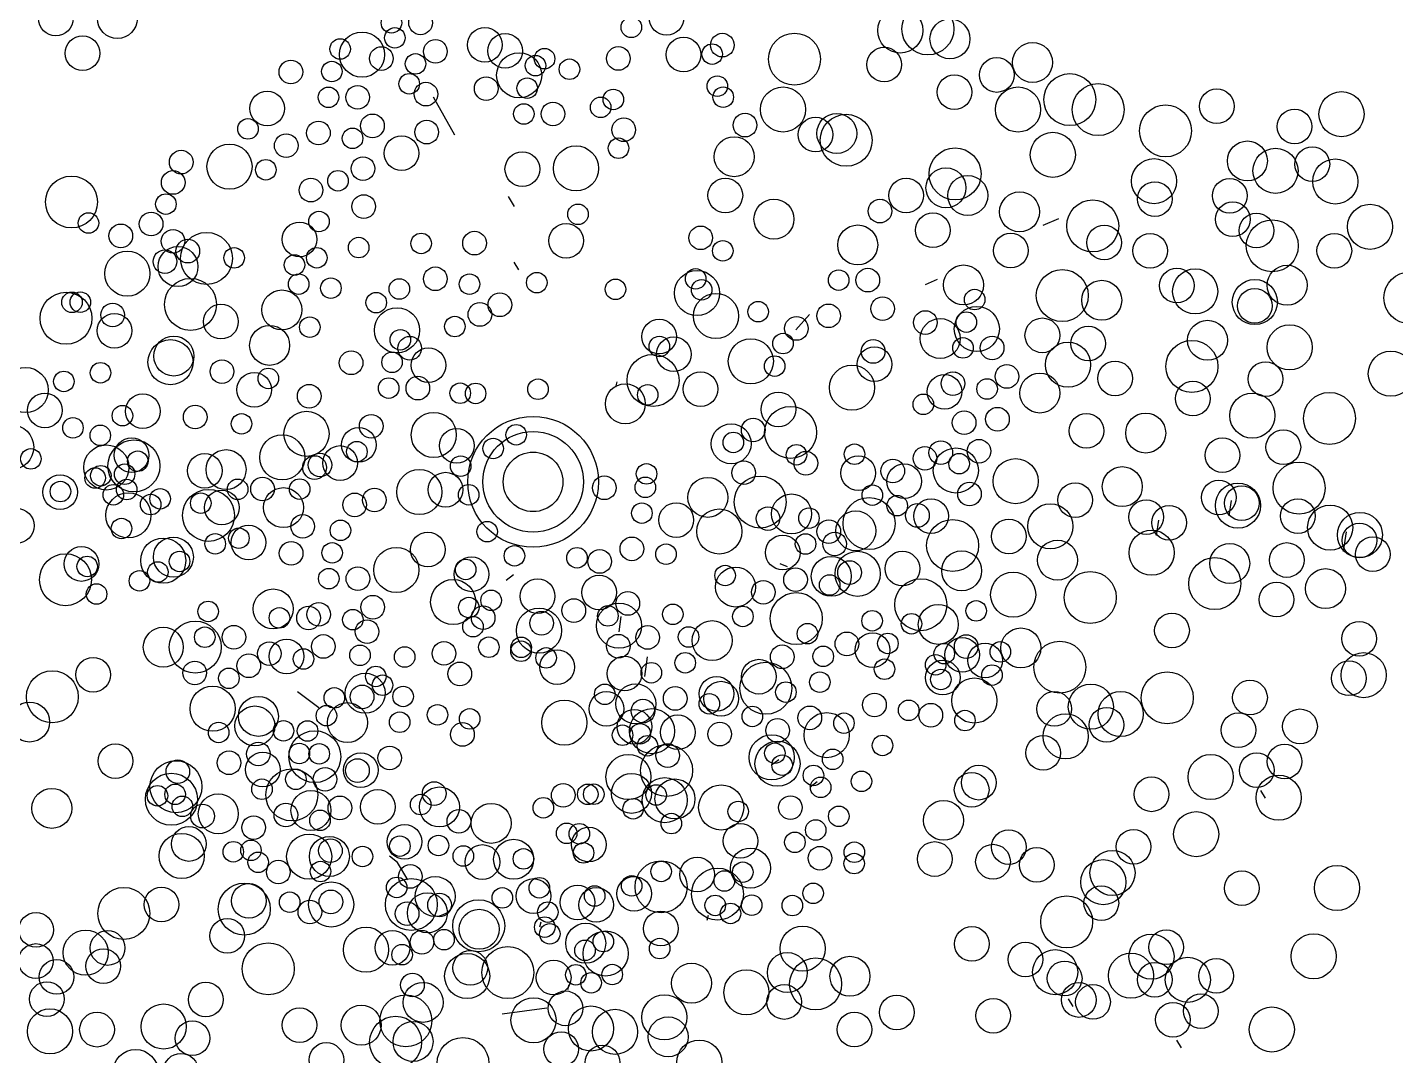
# Model space of a CAD drawing. Header units: millimetres. Extents: x 441156 to 441876, y 4514765 to 4515211.
# Drawn here: x 441562.88 to 441563.815, y 4514835.606 to 4514836.308 of the extents above; entities that cross this region are included whole.
import ezdxf

# ---------------------------------------------------------------- set-up
doc = ezdxf.new("R2010")
doc.units = ezdxf.units.MM
doc.layers.add('01_piscinas', color=254, linetype='Continuous')

msp = doc.modelspace()

# ---------------------------------------------------------------- linework, layer by layer
at = {"layer": '01_piscinas'}
for p, q in [((441563.17223513, 4514836.23475352, 0.00000097), (441563.15759507, 4514836.26066971, 0.00000097)), ((441563.20860866, 4514836.19284481, 0.00000097), (441563.21277521, 4514836.18602533, 0.00000097)), ((441563.46438777, 4514836.19089261, 0.00000097), (441563.46592763, 4514836.19028413, 0.00000097)), ((441563.57444894, 4514836.17313338, 0.00000097), (441563.58512884, 4514836.17776343, 0.00000097)), ((441563.21255646, 4514836.14785059, 0.00000097), (441563.2157615, 4514836.14260483, 0.00000097)), ((441563.49397206, 4514836.13268795, 0.00000097), (441563.50218736, 4514836.13624952, 0.00000097)), ((441563.40526195, 4514836.10163776, 0.00000097), (441563.41473556, 4514836.11209612, 0.00000097)), ((441563.51426727, 4514836.0730342, 0.00000097), (441563.51580713, 4514836.07242572, 0.00000097)), ((441563.28296273, 4514836.06612869, 0.00000097), (441563.28210888, 4514836.06259282, 0.00000097)), ((441563.70283634, 4514835.98502981, 0.00000097), (441563.70132543, 4514835.97457914, 0.00000097)), ((441563.65318838, 4514835.97164325, 0.00000097), (441563.65167747, 4514835.96119257, 0.00000097)), ((441563.78143016, 4514835.96377527, 0.00000097), (441563.77946598, 4514835.95018939, 0.00000097)), ((441563.39436467, 4514835.94203846, 0.00000097), (441563.39929219, 4514835.94009131, 0.00000097)), ((441563.21237225, 4514835.93429475, 0.00000097), (441563.20736744, 4514835.9305543, 0.00000097)), ((441563.28574302, 4514835.90595128, 0.00000097), (441563.28423211, 4514835.89550061, 0.00000097)), ((441563.30375119, 4514835.87837572, 0.00000097), (441563.30178701, 4514835.86478984, 0.00000097)), ((441563.06475995, 4514835.8546347, 0.00000097), (441563.07928567, 4514835.84361227, 0.00000097)), ((441563.39359966, 4514835.8080392, 0.00000097), (441563.38859486, 4514835.80429875, 0.00000097)), ((441563.41997371, 4514835.79286721, 0.00000097), (441563.41496891, 4514835.78912675, 0.00000097)), ((441563.72279277, 4514835.78692557, 0.00000097), (441563.72599781, 4514835.78167981, 0.00000097)), ((441563.34543553, 4514835.70162923, 0.00000097), (441563.34458168, 4514835.69809336, 0.00000097)), ((441563.23101237, 4514835.69705339, 0.00000097), (441563.23015852, 4514835.69351753, 0.00000097)), ((441563.25014242, 4514835.65423173, 0.00000097), (441563.24928857, 4514835.65069587, 0.00000097)), ((441563.59152407, 4514835.64472052, 0.00000097), (441563.59472911, 4514835.63947477, 0.00000097)), ((441563.20453938, 4514835.63435846, 0.00000097), (441563.23506968, 4514835.63854493, 0.00000097)), ((441563.66555701, 4514835.6164088, 0.00000097), (441563.66876205, 4514835.61116305, 0.00000097))]:
    msp.add_line(p, q, dxfattribs=at)
at = {"layer": '01_piscinas', "elevation": 0.00000097}
msp.add_lwpolyline([(441563.14005856, 4514835.72594018), (441563.13308547, 4514835.73790061), (441563.13308547, 4514835.73790061), (441563.12763628, 4514835.74207065)], dxfattribs=at)
at = {"layer": '01_piscinas'}
for centre, radius in [((441562.89948523, 4514836.31449028, 0.00000097), 0.01185795), ((441562.94161176, 4514836.31446678, 0.00000097), 0.01366082), ((441563.31696033, 4514836.31489647, 0.00000097), 0.01185795), ((441563.49556257, 4514836.30729085, 0.00000097), 0.01775907), ((441563.12891606, 4514836.31147563, 0.00000097), 0.00701654), ((441563.14883387, 4514836.3114591, 0.00000097), 0.00808333), ((441563.29284361, 4514836.30841445, 0.00000097), 0.00701654), ((441563.47669482, 4514836.30626701, 0.00000097), 0.01541533), ((441563.13125074, 4514836.3012042, 0.00000097), 0.00701654), ((441563.19278939, 4514836.2963924, 0.00000097), 0.01185795), ((441563.5106398, 4514836.30048929, 0.00000097), 0.01366082), ((441562.91779001, 4514836.29068454, 0.00000097), 0.01185795), ((441563.09385357, 4514836.29359186, 0.00000097), 0.00701654), ((441563.10882871, 4514836.28975409, 0.00000097), 0.01541533), ((441563.1589682, 4514836.29195717, 0.00000097), 0.00808333), ((441563.20661799, 4514836.29228535, 0.00000097), 0.01185795), ((441563.32856922, 4514836.28974186, 0.00000097), 0.01185795), ((441563.34813778, 4514836.29010265, 0.00000097), 0.00701654), ((441563.35506492, 4514836.29622643, 0.00000097), 0.00808333), ((441563.40439266, 4514836.28662998, 0.00000097), 0.01775907), ((441563.56711121, 4514836.28437215, 0.00000097), 0.01366082), ((441563.12205018, 4514836.28708745, 0.00000097), 0.00808333), ((441563.14538597, 4514836.28343136, 0.00000097), 0.00701654), ((441563.21618975, 4514836.2756406, 0.00000097), 0.01541533), ((441563.22736246, 4514836.28222488, 0.00000097), 0.00701654), ((441563.23355929, 4514836.28695142, 0.00000097), 0.00701654), ((441563.28401532, 4514836.28714174, 0.00000097), 0.00808333), ((441563.46571965, 4514836.28293041, 0.00000097), 0.01185795), ((441563.54262105, 4514836.27583835, 0.00000097), 0.01185795), ((441563.06018197, 4514836.2779017, 0.00000097), 0.00808333), ((441563.08818595, 4514836.27820978, 0.00000097), 0.00701654), ((441563.25056987, 4514836.27974859, 0.00000097), 0.00701654), ((441563.10580213, 4514836.26057394, 0.00000097), 0.00808333), ((441563.14105885, 4514836.26983692, 0.00000097), 0.00701654), ((441563.1525, 4514836.26274537, 0.00000097), 0.00808333), ((441563.19369085, 4514836.26653472, 0.00000097), 0.00808333), ((441563.22169484, 4514836.2668428, 0.00000097), 0.00701654), ((441563.35161701, 4514836.26819869, 0.00000097), 0.00701654), ((441563.51368577, 4514836.26411799, 0.00000097), 0.01185795), ((441563.59259119, 4514836.25898276, 0.00000097), 0.01775907), ((441563.61194586, 4514836.25219317, 0.00000097), 0.01775907), ((441563.04400021, 4514836.25298694, 0.00000097), 0.01185795), ((441563.08588432, 4514836.26059046, 0.00000097), 0.00701654), ((441563.27192307, 4514836.2537216, 0.00000097), 0.00701654), ((441563.28056741, 4514836.25911399, 0.00000097), 0.00701654), ((441563.35568457, 4514836.2606943, 0.00000097), 0.00701654), ((441563.39653744, 4514836.25228483, 0.00000097), 0.01541533), ((441563.55718137, 4514836.25222371, 0.00000097), 0.01541533), ((441563.69300356, 4514836.25445312, 0.00000097), 0.01185795), ((441563.7782316, 4514836.24905177, 0.00000097), 0.01541533), ((441563.21939321, 4514836.24922349, 0.00000097), 0.00701654), ((441563.23931102, 4514836.24920696, 0.00000097), 0.00808333), ((441563.37057855, 4514836.24157718, 0.00000097), 0.00808333), ((441563.43329023, 4514836.235886, 0.00000097), 0.01366082), ((441563.65798619, 4514836.23764047, 0.00000097), 0.01775907), ((441563.74619848, 4514836.24062163, 0.00000097), 0.01185795), ((441563.03087181, 4514836.23902373, 0.00000097), 0.00701654), ((441563.07901844, 4514836.23620229, 0.00000097), 0.00808333), ((441563.11593646, 4514836.241072, 0.00000097), 0.00808333), ((441563.15300741, 4514836.236819, 0.00000097), 0.00808333), ((441563.28768145, 4514836.23842801, 0.00000097), 0.00808333), ((441563.41877658, 4514836.23509843, 0.00000097), 0.01185795), ((441563.43972515, 4514836.23120061, 0.00000097), 0.01775907), ((441563.05701344, 4514836.22757559, 0.00000097), 0.00808333), ((441563.10235423, 4514836.23254619, 0.00000097), 0.00701654), ((441563.13580265, 4514836.22239618, 0.00000097), 0.01185795), ((441563.28412116, 4514836.22578103, 0.00000097), 0.00701654), ((441563.36315953, 4514836.21999303, 0.00000097), 0.01366082), ((441563.58097759, 4514836.22127625, 0.00000097), 0.01541533), ((441563.7139429, 4514836.2171042, 0.00000097), 0.01366082), ((441562.98524026, 4514836.21629114, 0.00000097), 0.00808333), ((441563.01824017, 4514836.21321306, 0.00000097), 0.01541533), ((441563.21838807, 4514836.21153966, 0.00000097), 0.01185795), ((441563.25507752, 4514836.21199214, 0.00000097), 0.01541533), ((441563.5141554, 4514836.20824053, 0.00000097), 0.01775907), ((441563.73317717, 4514836.21036621, 0.00000097), 0.01541533), ((441563.75831346, 4514836.21487291, 0.00000097), 0.01185795), ((441563.04306991, 4514836.21108316, 0.00000097), 0.00701654), ((441563.10946826, 4514836.2118602, 0.00000097), 0.00808333), ((441563.50792763, 4514836.19872594, 0.00000097), 0.01366082), ((441563.65013098, 4514836.20329531, 0.00000097), 0.01541533), ((441563.77398451, 4514836.20307453, 0.00000097), 0.01541533), ((441562.9102348, 4514836.18906098, 0.00000097), 0.01775907), ((441562.9797364, 4514836.20239598, 0.00000097), 0.00808333), ((441563.07389792, 4514836.19720408, 0.00000097), 0.00808333), ((441563.09235949, 4514836.20356967, 0.00000097), 0.00701654), ((441563.35711706, 4514836.19357368, 0.00000097), 0.01185795), ((441563.48068931, 4514836.19352666, 0.00000097), 0.01185795), ((441563.52281584, 4514836.19350317, 0.00000097), 0.01366082), ((441563.65072795, 4514836.19108671, 0.00000097), 0.01185795), ((441563.70185155, 4514836.19333729, 0.00000097), 0.01185795), ((441562.97476805, 4514836.18761294, 0.00000097), 0.00701654), ((441563.10997567, 4514836.18593383, 0.00000097), 0.00808333), ((441563.55823148, 4514836.18230878, 0.00000097), 0.01366082), ((441563.25642744, 4514836.18064342, 0.00000097), 0.00701654), ((441563.39033837, 4514836.17735505, 0.00000097), 0.01366082), ((441563.46279898, 4514836.18284567, 0.00000097), 0.00808333), ((441563.60819873, 4514836.17272266, 0.00000097), 0.01775907), ((441563.70392287, 4514836.17725523, 0.00000097), 0.01185795), ((441563.79778073, 4514836.17212707, 0.00000097), 0.01541533), ((441562.92184274, 4514836.17468942, 0.00000097), 0.00701654), ((441562.96465577, 4514836.17404521, 0.00000097), 0.00808333), ((441563.06611916, 4514836.16351847, 0.00000097), 0.01185795), ((441563.07938415, 4514836.17571933, 0.00000097), 0.00701654), ((441563.4989941, 4514836.16972092, 0.00000097), 0.01185795), ((441563.72015634, 4514836.16953155, 0.00000097), 0.01185795), ((441563.73095854, 4514836.15909136, 0.00000097), 0.01775907), ((441562.94394518, 4514836.16592596, 0.00000097), 0.00808333), ((441562.9796417, 4514836.16222597, 0.00000097), 0.00808333), ((441563.00252723, 4514836.15053113, 0.00000097), 0.01775907), ((441563.14921085, 4514836.16076773, 0.00000097), 0.00701654), ((441563.18571296, 4514836.1609428, 0.00000097), 0.00808333), ((441563.24830174, 4514836.1625793, 0.00000097), 0.01185795), ((441563.34029081, 4514836.16457795, 0.00000097), 0.00808333), ((441563.44759241, 4514836.15969345, 0.00000097), 0.01366082), ((441563.55218901, 4514836.15588944, 0.00000097), 0.01185795), ((441563.61607069, 4514836.16132859, 0.00000097), 0.01185795), ((441563.64746096, 4514836.15571961, 0.00000097), 0.01185795), ((441563.77335125, 4514836.15570006, 0.00000097), 0.01185795), ((441562.97413783, 4514836.14833081, 0.00000097), 0.00808333), ((441562.9830381, 4514836.14493995, 0.00000097), 0.01366082), ((441562.98973966, 4514836.15551429, 0.00000097), 0.00808333), ((441563.02142933, 4514836.15086502, 0.00000097), 0.00701654), ((441563.07789476, 4514836.15094916, 0.00000097), 0.00701654), ((441563.10652777, 4514836.15790608, 0.00000097), 0.00701654), ((441563.35535307, 4514836.15569295, 0.00000097), 0.00701654), ((441562.94841992, 4514836.14016313, 0.00000097), 0.01541533), ((441563.06264644, 4514836.14603835, 0.00000097), 0.00701654), ((441563.06553935, 4514836.13294523, 0.00000097), 0.00701654), ((441563.08752874, 4514836.13018403, 0.00000097), 0.00701654), ((441563.15892927, 4514836.13657116, 0.00000097), 0.00808333), ((441563.18226505, 4514836.13291506, 0.00000097), 0.00701654), ((441563.22824797, 4514836.13395453, 0.00000097), 0.00701654), ((441563.33778156, 4514836.12684272, 0.00000097), 0.01541533), ((441563.33684291, 4514836.1365502, 0.00000097), 0.00701654), ((441563.43456657, 4514836.13567527, 0.00000097), 0.00701654), ((441563.45448438, 4514836.13565874, 0.00000097), 0.00808333), ((441563.51993343, 4514836.13237201, 0.00000097), 0.01366082), ((441563.58741535, 4514836.1251359, 0.00000097), 0.01775907), ((441563.66576574, 4514836.13191387, 0.00000097), 0.01185795), ((441563.67821888, 4514836.12798989, 0.00000097), 0.01541533), ((441563.74109567, 4514836.13218263, 0.00000097), 0.01366082), ((441563.82500187, 4514836.12357348, 0.00000097), 0.01775907), ((441562.99160763, 4514836.11907891, 0.00000097), 0.01775907), ((441563.05403228, 4514836.1153016, 0.00000097), 0.01366082), ((441563.13427699, 4514836.12965983, 0.00000097), 0.00701654), ((441563.2820388, 4514836.12943332, 0.00000097), 0.00701654), ((441563.34091047, 4514836.12904581, 0.00000097), 0.00701654), ((441563.52751361, 4514836.12237683, 0.00000097), 0.00701654), ((441563.61436406, 4514836.12188639, 0.00000097), 0.01366082), ((441563.71902622, 4514836.12069821, 0.00000097), 0.01541533), ((441563.71896066, 4514836.11808238, 0.00000097), 0.01185795), ((441562.90648766, 4514836.10959047, 0.00000097), 0.01775907), ((441562.91061229, 4514836.1205397, 0.00000097), 0.00701654), ((441562.91624417, 4514836.12062426, 0.00000097), 0.00701654), ((441562.93834662, 4514836.1118608, 0.00000097), 0.00808333), ((441563.01241127, 4514836.10732622, 0.00000097), 0.01185795), ((441563.1185374, 4514836.12028826, 0.00000097), 0.00701654), ((441563.18937909, 4514836.11222907, 0.00000097), 0.00808333), ((441563.2030165, 4514836.11883751, 0.00000097), 0.00808333), ((441563.35072358, 4514836.11116424, 0.00000097), 0.01541533), ((441563.37955406, 4514836.11410853, 0.00000097), 0.00701654), ((441563.42770069, 4514836.11128709, 0.00000097), 0.00808333), ((441563.46461871, 4514836.11615681, 0.00000097), 0.00808333), ((441562.93962691, 4514836.10111033, 0.00000097), 0.01185795), ((441563.07308614, 4514836.10353688, 0.00000097), 0.00701654), ((441563.13272113, 4514836.10144671, 0.00000097), 0.01541533), ((441563.17227032, 4514836.10393853, 0.00000097), 0.00701654), ((441563.40569569, 4514836.1026604, 0.00000097), 0.00808333), ((441563.493842, 4514836.10668667, 0.00000097), 0.00808333), ((441563.50394621, 4514836.09576681, 0.00000097), 0.01366082), ((441563.52901914, 4514836.10230935, 0.00000097), 0.01541533), ((441563.52184599, 4514836.10699474, 0.00000097), 0.00701654), ((441563.57379508, 4514836.09796219, 0.00000097), 0.01185795), ((441563.04563259, 4514836.09110759, 0.00000097), 0.01366082), ((441563.13500817, 4514836.09490684, 0.00000097), 0.00701654), ((441563.31192022, 4514836.09707975, 0.00000097), 0.01185795), ((441563.60518535, 4514836.0923532, 0.00000097), 0.01185795), ((441563.68670508, 4514836.09456495, 0.00000097), 0.01366082), ((441563.74282244, 4514836.08975075, 0.00000097), 0.01541533), ((441562.97790838, 4514836.07962075, 0.00000097), 0.01541533), ((441562.98015569, 4514836.08380879, 0.00000097), 0.01366082), ((441563.1414103, 4514836.08916376, 0.00000097), 0.00808333), ((441563.31205063, 4514836.09033662, 0.00000097), 0.00701654), ((441563.32187563, 4514836.08501938, 0.00000097), 0.01185795), ((441563.3745198, 4514836.08021678, 0.00000097), 0.01541533), ((441563.39653904, 4514836.09233851, 0.00000097), 0.00701654), ((441563.45815051, 4514836.08694501, 0.00000097), 0.00808333), ((441563.51954436, 4514836.08937543, 0.00000097), 0.00701654), ((441563.53946217, 4514836.08935891, 0.00000097), 0.00808333), ((441563.59137509, 4514836.07785321, 0.00000097), 0.01541533), ((441563.67600025, 4514836.07671503, 0.00000097), 0.01775907), ((441563.01308479, 4514836.07318589, 0.00000097), 0.00808333), ((441563.10133657, 4514836.07921668, 0.00000097), 0.00808333), ((441563.12934055, 4514836.07952475, 0.00000097), 0.00701654), ((441563.15418143, 4514836.07754436, 0.00000097), 0.01185795), ((441563.30769761, 4514836.06718106, 0.00000097), 0.01775907), ((441563.39087142, 4514836.07695642, 0.00000097), 0.00701654), ((441563.45902606, 4514836.07820793, 0.00000097), 0.01185795), ((441563.81197583, 4514836.07176982, 0.00000097), 0.01541533), ((441562.87892685, 4514836.06055597, 0.00000097), 0.01541533), ((441562.90501373, 4514836.06647453, 0.00000097), 0.00701654), ((441562.93007411, 4514836.07238655, 0.00000097), 0.00701654), ((441563.0350947, 4514836.06075516, 0.00000097), 0.01185795), ((441563.04477446, 4514836.06853662, 0.00000097), 0.00701654), ((441563.34018041, 4514836.06121364, 0.00000097), 0.01185795), ((441563.44367319, 4514836.06223584, 0.00000097), 0.01541533), ((441563.51267848, 4514836.06498726, 0.00000097), 0.00808333), ((441563.5495965, 4514836.06985697, 0.00000097), 0.00808333), ((441563.57208845, 4514836.05851999, 0.00000097), 0.01366082), ((441563.62349013, 4514836.06854746, 0.00000097), 0.01185795), ((441563.726333, 4514836.06810254, 0.00000097), 0.01185795), ((441563.07270009, 4514836.05635074, 0.00000097), 0.00808333), ((441563.12703892, 4514836.06190544, 0.00000097), 0.00701654), ((441563.14695673, 4514836.06188891, 0.00000097), 0.00808333), ((441563.17592735, 4514836.05842236, 0.00000097), 0.00701654), ((441563.1864386, 4514836.05827495, 0.00000097), 0.00701654), ((441563.22912168, 4514836.06113659, 0.00000097), 0.00701654), ((441563.28877872, 4514836.05118617, 0.00000097), 0.01366082), ((441563.30408137, 4514836.05733523, 0.00000097), 0.00701654), ((441563.50699218, 4514836.05939551, 0.00000097), 0.01185795), ((441563.53601427, 4514836.06133116, 0.00000097), 0.00701654), ((441563.67668505, 4514836.05471598, 0.00000097), 0.01185795), ((441562.89203988, 4514836.04668391, 0.00000097), 0.01185795), ((441562.95895507, 4514836.04608994, 0.00000097), 0.01185795), ((441563.39337533, 4514836.04738215, 0.00000097), 0.01185795), ((441563.49241532, 4514836.05081825, 0.00000097), 0.00701654), ((441563.71736432, 4514836.04311884, 0.00000097), 0.01541533), ((441563.77004357, 4514836.04119716, 0.00000097), 0.01775907), ((441562.94505986, 4514836.04304908, 0.00000097), 0.00701654), ((441562.99477229, 4514836.0421329, 0.00000097), 0.00808333), ((441563.02646196, 4514836.03748363, 0.00000097), 0.00701654), ((441563.07085799, 4514836.03069236, 0.00000097), 0.01541533), ((441563.11507598, 4514836.03584283, 0.00000097), 0.00808333), ((441563.15784773, 4514836.02992021, 0.00000097), 0.01541533), ((441563.40174093, 4514836.03166319, 0.00000097), 0.01775907), ((441563.5203364, 4514836.03827207, 0.00000097), 0.00808333), ((441563.5431283, 4514836.04064517, 0.00000097), 0.00808333), ((441563.60390696, 4514836.03267676, 0.00000097), 0.01185795), ((441563.64442947, 4514836.03119855, 0.00000097), 0.01366082), ((441562.86903405, 4514836.02154545, 0.00000097), 0.01541533), ((441562.91122322, 4514836.03476351, 0.00000097), 0.00701654), ((441562.92990769, 4514836.02963962, 0.00000097), 0.00701654), ((441563.1065944, 4514836.02311793, 0.00000097), 0.01185795), ((441563.17350959, 4514836.02252397, 0.00000097), 0.01185795), ((441563.22571578, 4514835.99786985, 0.00000097), 0.0446896), ((441563.21418782, 4514836.03002869, 0.00000097), 0.00701654), ((441563.36111974, 4514836.02386472, 0.00000097), 0.01366082), ((441563.37616088, 4514836.03330026, 0.00000097), 0.00808333), ((441562.95291974, 4514836.00872647, 0.00000097), 0.01775907), ((441562.95134522, 4514836.01608185, 0.00000097), 0.01185795), ((441563.05429963, 4514836.01459201, 0.00000097), 0.01541533), ((441563.10531887, 4514836.01846932, 0.00000097), 0.00701654), ((441563.22571578, 4514835.99786985, 0.00000097), 0.03437661), ((441563.19844823, 4514836.02065712, 0.00000097), 0.00701654), ((441563.36257864, 4514836.02477444, 0.00000097), 0.00701654), ((441563.50436388, 4514836.01780033, 0.00000097), 0.00808333), ((441563.53047073, 4514836.01877013, 0.00000097), 0.00808333), ((441563.69691305, 4514836.01602267, 0.00000097), 0.01185795), ((441563.73849947, 4514836.02155901, 0.00000097), 0.01185795), ((441562.88246282, 4514836.01352942, 0.00000097), 0.00701654), ((441562.934052, 4514836.00770263, 0.00000097), 0.01541533), ((441562.95551517, 4514836.01193552, 0.00000097), 0.00701654), ((441563.00135902, 4514836.00543353, 0.00000097), 0.01185795), ((441563.01587267, 4514836.0062211, 0.00000097), 0.01366082), ((441563.07636622, 4514836.007637, 0.00000097), 0.00808333), ((441563.08011923, 4514836.0093902, 0.00000097), 0.00808333), ((441563.0938572, 4514836.01073305, 0.00000097), 0.01185795), ((441563.22571578, 4514835.99786985, 0.00000097), 0.02034119), ((441563.4057516, 4514836.01634993, 0.00000097), 0.00701654), ((441563.41215373, 4514836.01060685, 0.00000097), 0.00808333), ((441563.44800965, 4514836.00385069, 0.00000097), 0.01185795), ((441563.44540609, 4514836.01672185, 0.00000097), 0.00701654), ((441563.49355272, 4514836.01390042, 0.00000097), 0.00808333), ((441563.51469782, 4514836.00564495, 0.00000097), 0.01541533), ((441563.5168885, 4514836.01024432, 0.00000097), 0.00701654), ((441562.92639091, 4514836.00051783, 0.00000097), 0.00701654), ((441562.93027414, 4514836.00204019, 0.00000097), 0.00701654), ((441562.94654136, 4514836.00308227, 0.00000097), 0.00701654), ((441563.14795493, 4514835.99090969, 0.00000097), 0.01541533), ((441563.17626396, 4514836.00858617, 0.00000097), 0.00701654), ((441563.30329432, 4514836.00331141, 0.00000097), 0.00701654), ((441563.36969268, 4514836.00408845, 0.00000097), 0.00808333), ((441563.47154771, 4514836.00527372, 0.00000097), 0.00808333), ((441563.47939992, 4514835.99824171, 0.00000097), 0.01185795), ((441563.55550516, 4514835.99835327, 0.00000097), 0.01541533), ((441563.62844225, 4514835.99459335, 0.00000097), 0.01366082), ((441563.74926019, 4514835.9936104, 0.00000097), 0.01775907), ((441562.90246399, 4514835.99085172, 0.00000097), 0.01185795), ((441562.90266002, 4514835.99121453, 0.00000097), 0.00701654), ((441562.94791503, 4514835.99259469, 0.00000097), 0.00701654), ((441563.0237759, 4514835.99275974, 0.00000097), 0.00701654), ((441563.04079588, 4514835.99298088, 0.00000097), 0.00808333), ((441563.0661757, 4514835.99289776, 0.00000097), 0.00701654), ((441563.16589974, 4514835.99251588, 0.00000097), 0.01185795), ((441563.2744096, 4514835.9937918, 0.00000097), 0.00808333), ((441563.30241359, 4514835.99409987, 0.00000097), 0.00701654), ((441563.34513253, 4514835.98725953, 0.00000097), 0.01366082), ((441563.38095755, 4514835.98407643, 0.00000097), 0.01775907), ((441563.52400253, 4514835.98955833, 0.00000097), 0.00808333), ((441563.5962894, 4514835.98538315, 0.00000097), 0.01185795), ((441563.69440905, 4514835.98719681, 0.00000097), 0.01185795), ((441563.70746149, 4514835.98163715, 0.00000097), 0.01541533), ((441562.93885415, 4514835.98904252, 0.00000097), 0.00701654), ((441562.94914355, 4514835.97500163, 0.00000097), 0.01541533), ((441562.96438236, 4514835.98233345, 0.00000097), 0.00701654), ((441562.97080244, 4514835.98627305, 0.00000097), 0.00701654), ((441563.00390804, 4514835.97497109, 0.00000097), 0.01775907), ((441562.99859978, 4514835.98329899, 0.00000097), 0.00701654), ((441563.01296791, 4514835.98027891, 0.00000097), 0.01185795), ((441563.05509444, 4514835.98025542, 0.00000097), 0.01366082), ((441563.10380313, 4514835.98210131, 0.00000097), 0.00808333), ((441563.11726743, 4514835.9854514, 0.00000097), 0.00808333), ((441563.181695, 4514835.98901879, 0.00000097), 0.00701654), ((441563.40238009, 4514835.97594935, 0.00000097), 0.01366082), ((441563.45760418, 4514835.98878129, 0.00000097), 0.00701654), ((441563.47461476, 4514835.98157846, 0.00000097), 0.00701654), ((441563.71007145, 4514835.98332897, 0.00000097), 0.01185795), ((441562.87288677, 4514835.96787384, 0.00000097), 0.01185795), ((441563.30011196, 4514835.97648056, 0.00000097), 0.00701654), ((441563.32360829, 4514835.97177347, 0.00000097), 0.01185795), ((441563.35297605, 4514835.96394456, 0.00000097), 0.01541533), ((441563.3862584, 4514835.97274328, 0.00000097), 0.00808333), ((441563.41426239, 4514835.97305135, 0.00000097), 0.00701654), ((441563.45537939, 4514835.96937321, 0.00000097), 0.01775907), ((441563.4884322, 4514835.97490221, 0.00000097), 0.00808333), ((441563.4977047, 4514835.97443597, 0.00000097), 0.01185795), ((441563.57930138, 4514835.96740581, 0.00000097), 0.01541533), ((441563.64476109, 4514835.97381024, 0.00000097), 0.01185795), ((441563.66042349, 4514835.96994241, 0.00000097), 0.01185795), ((441563.74846836, 4514835.97447222, 0.00000097), 0.01185795), ((441563.77047469, 4514835.96659236, 0.00000097), 0.01541533), ((441562.94441514, 4514835.96596929, 0.00000097), 0.00701654), ((441563.0682328, 4514835.96744519, 0.00000097), 0.00808333), ((441563.09404602, 4514835.96472779, 0.00000097), 0.00701654), ((441563.19431421, 4514835.96385052, 0.00000097), 0.00701654), ((441563.42783449, 4514835.96383008, 0.00000097), 0.00808333), ((441563.44630302, 4514835.9644085, 0.00000097), 0.01366082), ((441563.51247919, 4514835.95437009, 0.00000097), 0.01775907), ((441563.55089962, 4514835.96060448, 0.00000097), 0.01185795), ((441563.79083581, 4514835.96156418, 0.00000097), 0.01541533), ((441563.79050647, 4514835.95785069, 0.00000097), 0.01185795), ((441562.97987101, 4514835.9464457, 0.00000097), 0.01366082), ((441563.00849367, 4514835.95552214, 0.00000097), 0.00701654), ((441563.02465692, 4514835.95936891, 0.00000097), 0.00701654), ((441563.03127269, 4514835.95647317, 0.00000097), 0.01185795), ((441563.15381422, 4514835.95158052, 0.00000097), 0.01185795), ((441563.29324608, 4514835.95209238, 0.00000097), 0.00808333), ((441563.39633762, 4514835.94953001, 0.00000097), 0.01185795), ((441563.41196076, 4514835.95543204, 0.00000097), 0.00701654), ((441563.43187857, 4514835.95541552, 0.00000097), 0.00808333), ((441563.64845477, 4514835.94942487, 0.00000097), 0.01541533), ((441563.79962469, 4514835.94841731, 0.00000097), 0.01185795), ((441562.91704855, 4514835.94174904, 0.00000097), 0.01185795), ((441562.97293977, 4514835.94405417, 0.00000097), 0.01541533), ((441562.98409868, 4514835.94346873, 0.00000097), 0.00701654), ((441563.06037442, 4514835.94903764, 0.00000097), 0.00808333), ((441563.0883784, 4514835.94934571, 0.00000097), 0.00701654), ((441563.13224375, 4514835.93769372, 0.00000097), 0.01541533), ((441563.21298308, 4514835.94733873, 0.00000097), 0.00701654), ((441563.25575574, 4514835.9459921, 0.00000097), 0.00701654), ((441563.27124108, 4514835.94346569, 0.00000097), 0.00808333), ((441563.31658187, 4514835.94843629, 0.00000097), 0.00701654), ((441563.44752418, 4514835.93502805, 0.00000097), 0.01541533), ((441563.47812153, 4514835.93856527, 0.00000097), 0.01185795), ((441563.51864404, 4514835.93708706, 0.00000097), 0.01366082), ((441563.58412093, 4514835.94438585, 0.00000097), 0.01366082), ((441563.70186517, 4514835.94206856, 0.00000097), 0.01366082), ((441563.74085851, 4514835.94446412, 0.00000097), 0.01185795), ((441562.90611758, 4514835.93101846, 0.00000097), 0.01775907), ((441562.92097145, 4514835.94006159, 0.00000097), 0.00701654), ((441562.96926493, 4514835.93623068, 0.00000097), 0.00701654), ((441563.18368759, 4514835.93468745, 0.00000097), 0.01185795), ((441563.17966259, 4514835.93803978, 0.00000097), 0.00701654), ((441563.35694825, 4514835.9338653, 0.00000097), 0.00701654), ((441563.42955894, 4514835.93331138, 0.00000097), 0.01366082), ((441563.4420129, 4514835.93591358, 0.00000097), 0.00808333), ((441563.69164248, 4514835.92834065, 0.00000097), 0.01775907), ((441562.9566834, 4514835.93023126, 0.00000097), 0.00701654), ((441563.08607677, 4514835.9317264, 0.00000097), 0.00701654), ((441563.10599458, 4514835.93170987, 0.00000097), 0.00808333), ((441563.22884404, 4514835.91969119, 0.00000097), 0.01185795), ((441563.27088529, 4514835.92226893, 0.00000097), 0.01185795), ((441563.36408204, 4514835.92601258, 0.00000097), 0.01366082), ((441563.40509488, 4514835.93104387, 0.00000097), 0.00808333), ((441563.42843067, 4514835.92738777, 0.00000097), 0.00701654), ((441563.49071189, 4514835.91394383, 0.00000097), 0.01775907), ((441563.55384326, 4514835.9207739, 0.00000097), 0.01541533), ((441563.60652251, 4514835.91885222, 0.00000097), 0.01775907), ((441563.76736911, 4514835.92489988, 0.00000097), 0.01366082), ((441562.9273603, 4514835.92122539, 0.00000097), 0.00701654), ((441563.04812194, 4514835.91103224, 0.00000097), 0.01366082), ((441563.17107913, 4514835.91573273, 0.00000097), 0.01541533), ((441563.19703943, 4514835.91690199, 0.00000097), 0.00701654), ((441563.29046158, 4514835.91478069, 0.00000097), 0.00808333), ((441563.38308988, 4514835.92241717, 0.00000097), 0.00808333), ((441563.40559192, 4514835.9044554, 0.00000097), 0.01775907), ((441563.73384641, 4514835.91741762, 0.00000097), 0.01185795), ((441563.00364056, 4514835.90932261, 0.00000097), 0.00701654), ((441563.07225721, 4514835.90487761, 0.00000097), 0.00808333), ((441563.07921089, 4514835.90733823, 0.00000097), 0.00808333), ((441563.11612891, 4514835.91220794, 0.00000097), 0.00808333), ((441563.1817911, 4514835.91199118, 0.00000097), 0.00701654), ((441563.19161115, 4514835.90502186, 0.00000097), 0.00808333), ((441563.25354357, 4514835.90991098, 0.00000097), 0.00808333), ((441563.28443614, 4514835.89958865, 0.00000097), 0.01541533), ((441563.27687935, 4514835.90625488, 0.00000097), 0.00701654), ((441563.32122738, 4514835.9073631, 0.00000097), 0.00701654), ((441563.36914635, 4514835.90592474, 0.00000097), 0.00701654), ((441563.50265682, 4514835.90048186, 0.00000097), 0.01366082), ((441563.52858805, 4514835.90970973, 0.00000097), 0.00701654), ((441563.05233939, 4514835.90489414, 0.00000097), 0.00701654), ((441563.10254668, 4514835.90368213, 0.00000097), 0.00701654), ((441563.11225361, 4514835.89551736, 0.00000097), 0.00808333), ((441563.18468401, 4514835.89889807, 0.00000097), 0.00701654), ((441563.22978252, 4514835.8962376, 0.00000097), 0.01541533), ((441563.23153856, 4514835.90128428, 0.00000097), 0.00808333), ((441563.45743495, 4514835.90293504, 0.00000097), 0.00701654), ((441563.48438675, 4514835.90088521, 0.00000097), 0.00701654), ((441563.66240006, 4514835.89625611, 0.00000097), 0.01185795), ((441562.97297515, 4514835.88489978, 0.00000097), 0.01366082), ((441562.99484379, 4514835.88498096, 0.00000097), 0.01775907), ((441563.00133893, 4514835.8917033, 0.00000097), 0.00701654), ((441563.02125674, 4514835.89168677, 0.00000097), 0.00808333), ((441563.30401044, 4514835.8915743, 0.00000097), 0.00808333), ((441563.33201443, 4514835.89188237, 0.00000097), 0.00701654), ((441563.34809483, 4514835.88940738, 0.00000097), 0.01366082), ((441563.41323365, 4514835.89411052, 0.00000097), 0.00701654), ((441563.44021801, 4514835.88714624, 0.00000097), 0.00808333), ((441563.45773666, 4514835.88292298, 0.00000097), 0.01185795), ((441563.468222, 4514835.88745432, 0.00000097), 0.00701654), ((441563.55912823, 4514835.88436471, 0.00000097), 0.01366082), ((441563.79037523, 4514835.89069024, 0.00000097), 0.01185795), ((441563.04547352, 4514835.88050597, 0.00000097), 0.00808333), ((441563.05722363, 4514835.87861086, 0.00000097), 0.01185795), ((441563.08239153, 4514835.88537568, 0.00000097), 0.00808333), ((441563.10742379, 4514835.87936829, 0.00000097), 0.00701654), ((441563.13795596, 4514835.87820613, 0.00000097), 0.00701654), ((441563.16482746, 4514835.88065021, 0.00000097), 0.00808333), ((441563.19549911, 4514835.88488567, 0.00000097), 0.00701654), ((441563.2174885, 4514835.88212447, 0.00000097), 0.00701654), ((441563.21759503, 4514835.88479185, 0.00000097), 0.00701654), ((441563.28399338, 4514835.88556889, 0.00000097), 0.00808333), ((441563.39601672, 4514835.87832172, 0.00000097), 0.00808333), ((441563.42402071, 4514835.8786298, 0.00000097), 0.00701654), ((441563.50671885, 4514835.88043642, 0.00000097), 0.00701654), ((441563.51897566, 4514835.87969875, 0.00000097), 0.01185795), ((441563.52172217, 4514835.88532156, 0.00000097), 0.00808333), ((441563.53463806, 4514835.87583091, 0.00000097), 0.01185795), ((441563.54505795, 4514835.88166546, 0.00000097), 0.00701654), ((441563.58573913, 4514835.87126546, 0.00000097), 0.01775907), ((441562.92504147, 4514835.86609061, 0.00000097), 0.01185795), ((441562.99447305, 4514835.86731512, 0.00000097), 0.00808333), ((441563.03139107, 4514835.87218484, 0.00000097), 0.00808333), ((441563.0688093, 4514835.87684987, 0.00000097), 0.00701654), ((441563.23460561, 4514835.87758902, 0.00000097), 0.00701654), ((441563.24217929, 4514835.87133825, 0.00000097), 0.01185795), ((441563.28820467, 4514835.86684388, 0.00000097), 0.01185795), ((441563.32971279, 4514835.87426306, 0.00000097), 0.00701654), ((441563.38007607, 4514835.86475644, 0.00000097), 0.01185795), ((441563.46592036, 4514835.86983501, 0.00000097), 0.00701654), ((441563.50085666, 4514835.87284094, 0.00000097), 0.00701654), ((441563.50570278, 4514835.86411056, 0.00000097), 0.01185795), ((441563.78336313, 4514835.86364374, 0.00000097), 0.01185795), ((441563.79340534, 4514835.86577199, 0.00000097), 0.01541533), ((441562.89715297, 4514835.85100876, 0.00000097), 0.01775907), ((441563.01780884, 4514835.86365902, 0.00000097), 0.00701654), ((441563.11095904, 4514835.85343276, 0.00000097), 0.01366082), ((441563.11822071, 4514835.86492268, 0.00000097), 0.00701654), ((441563.17564256, 4514835.86663781, 0.00000097), 0.00808333), ((441563.30651054, 4514835.86744826, 0.00000097), 0.00701654), ((441563.38480854, 4514835.85686864, 0.00000097), 0.01775907), ((441563.42171907, 4514835.86101048, 0.00000097), 0.00701654), ((441563.50441721, 4514835.86281711, 0.00000097), 0.00701654), ((441563.53935351, 4514835.86582304, 0.00000097), 0.00701654), ((441563.65915196, 4514835.85031317, 0.00000097), 0.01775907), ((441563.00667598, 4514835.84283317, 0.00000097), 0.01541533), ((441563.0898736, 4514835.85025286, 0.00000097), 0.00701654), ((441563.10886201, 4514835.85091992, 0.00000097), 0.00808333), ((441563.12282131, 4514835.8589013, 0.00000097), 0.00701654), ((441563.136866, 4514835.85122799, 0.00000097), 0.00701654), ((441563.27470029, 4514835.85269632, 0.00000097), 0.00701654), ((441563.29591471, 4514835.84616014, 0.00000097), 0.01366082), ((441563.32284692, 4514835.84987489, 0.00000097), 0.00808333), ((441563.35114079, 4514835.85303608, 0.00000097), 0.01185795), ((441563.35420103, 4514835.84972122, 0.00000097), 0.01185795), ((441563.39851682, 4514835.85419568, 0.00000097), 0.00701654), ((441563.52734293, 4514835.84843891, 0.00000097), 0.01541533), ((441563.60695363, 4514835.84424742, 0.00000097), 0.01541533), ((441563.71571311, 4514835.85043813, 0.00000097), 0.01185795), ((441562.88161607, 4514835.83377704, 0.00000097), 0.01366082), ((441563.03795945, 4514835.83764739, 0.00000097), 0.01366082), ((441563.24711835, 4514835.83337877, 0.00000097), 0.01541533), ((441563.27585123, 4514835.8427535, 0.00000097), 0.01185795), ((441563.30084192, 4514835.84124819, 0.00000097), 0.00808333), ((441563.3461827, 4514835.84621879, 0.00000097), 0.00701654), ((441563.45905449, 4514835.84544683, 0.00000097), 0.00808333), ((441563.48239027, 4514835.84179073, 0.00000097), 0.00701654), ((441563.58197491, 4514835.84269609, 0.00000097), 0.01185795), ((441563.62731475, 4514835.83921923, 0.00000097), 0.01541533), ((441563.03556964, 4514835.83106741, 0.00000097), 0.01366082), ((441563.08448333, 4514835.83809042, 0.00000097), 0.00701654), ((441563.09887246, 4514835.83333939, 0.00000097), 0.01366082), ((441563.13456436, 4514835.83360868, 0.00000097), 0.00701654), ((441563.16039715, 4514835.83867604, 0.00000097), 0.00701654), ((441563.18238654, 4514835.83591483, 0.00000097), 0.00701654), ((441563.2949547, 4514835.83056415, 0.00000097), 0.01185795), ((441563.30695134, 4514835.82753609, 0.00000097), 0.01541533), ((441563.32462381, 4514835.82674334, 0.00000097), 0.01185795), ((441563.37554163, 4514835.83759497, 0.00000097), 0.00701654), ((441563.4148532, 4514835.83662231, 0.00000097), 0.00808333), ((441563.42638415, 4514835.82482242, 0.00000097), 0.01541533), ((441563.43818898, 4514835.83296621, 0.00000097), 0.00701654), ((441563.49755134, 4514835.83842894, 0.00000097), 0.00808333), ((441563.52088712, 4514835.83477284, 0.00000097), 0.00701654), ((441563.58969888, 4514835.82398277, 0.00000097), 0.01541533), ((441563.61767921, 4514835.8318339, 0.00000097), 0.01185795), ((441563.70784742, 4514835.8282337, 0.00000097), 0.01185795), ((441563.74988867, 4514835.83081143, 0.00000097), 0.01185795), ((441563.01079348, 4514835.82663648, 0.00000097), 0.00701654), ((441563.0551415, 4514835.8277447, 0.00000097), 0.00701654), ((441563.07159618, 4514835.82764606, 0.00000097), 0.00701654), ((441563.17745861, 4514835.8252979, 0.00000097), 0.00808333), ((441563.28689839, 4514835.82475576, 0.00000097), 0.00701654), ((441563.29897404, 4514835.8257245, 0.00000097), 0.00701654), ((441563.35329674, 4514835.8255328, 0.00000097), 0.00808333), ((441563.3928482, 4514835.82799561, 0.00000097), 0.00808333), ((441563.03792457, 4514835.8119559, 0.00000097), 0.00808333), ((441563.07653202, 4514835.81010163, 0.00000097), 0.01775907), ((441563.06592856, 4514835.81226398, 0.00000097), 0.00701654), ((441563.30390896, 4514835.81755293, 0.00000097), 0.00701654), ((441563.38876829, 4514835.80958595, 0.00000097), 0.01541533), ((441563.39274661, 4514835.80527663, 0.00000097), 0.01541533), ((441563.39098032, 4514835.81247192, 0.00000097), 0.00701654), ((441563.46456303, 4514835.81779421, 0.00000097), 0.00701654), ((441563.57436507, 4514835.812688, 0.00000097), 0.01185795), ((441562.94026649, 4514835.80709834, 0.00000097), 0.01185795), ((441563.01790751, 4514835.8059505, 0.00000097), 0.00808333), ((441563.04100541, 4514835.80127609, 0.00000097), 0.01185795), ((441563.07955186, 4514835.81204194, 0.00000097), 0.00701654), ((441563.10797414, 4514835.80091801, 0.00000097), 0.01185795), ((441563.12769849, 4514835.80922051, 0.00000097), 0.00808333), ((441563.29089187, 4514835.79621859, 0.00000097), 0.01541533), ((441563.31697439, 4514835.80064723, 0.00000097), 0.01775907), ((441563.3177264, 4514835.81087668, 0.00000097), 0.00808333), ((441563.39591524, 4514835.80430035, 0.00000097), 0.00701654), ((441563.43046298, 4514835.80831316, 0.00000097), 0.00701654), ((441563.68885265, 4514835.79614396, 0.00000097), 0.01541533), ((441563.72031496, 4514835.80082762, 0.00000097), 0.01185795), ((441563.73938727, 4514835.80676684, 0.00000097), 0.01185795), ((441562.98163255, 4514835.78958066, 0.00000097), 0.01775907), ((441562.98292196, 4514835.79987239, 0.00000097), 0.00808333), ((441563.06081946, 4514835.78398026, 0.00000097), 0.01775907), ((441563.06362692, 4514835.79464467, 0.00000097), 0.00701654), ((441563.08354474, 4514835.79462814, 0.00000097), 0.00808333), ((441563.10569349, 4514835.80059381, 0.00000097), 0.00808333), ((441563.41735437, 4514835.79729992, 0.00000097), 0.00701654), ((441563.53035314, 4514835.79234447, 0.00000097), 0.01185795), ((441562.9785258, 4514835.78102668, 0.00000097), 0.01775907), ((441562.98105408, 4514835.78434869, 0.00000097), 0.00701654), ((441563.04042467, 4514835.78782986, 0.00000097), 0.00701654), ((441563.1581483, 4514835.78487842, 0.00000097), 0.00808333), ((441563.2463344, 4514835.78372412, 0.00000097), 0.00808333), ((441563.26310293, 4514835.78440726, 0.00000097), 0.00701654), ((441563.26718487, 4514835.7844145, 0.00000097), 0.00701654), ((441563.29303229, 4514835.78502898, 0.00000097), 0.01366082), ((441563.31572637, 4514835.78037244, 0.00000097), 0.01541533), ((441563.32270141, 4514835.78120817, 0.00000097), 0.01366082), ((441563.42228929, 4514835.78912835, 0.00000097), 0.00701654), ((441563.45017944, 4514835.79322957, 0.00000097), 0.00701654), ((441563.52548383, 4514835.78745787, 0.00000097), 0.01185795), ((441563.64839801, 4514835.78437628, 0.00000097), 0.01185795), ((441563.73526823, 4514835.78202312, 0.00000097), 0.01541533), ((441562.89684109, 4514835.77478477, 0.00000097), 0.01366082), ((441562.96897842, 4514835.78337995, 0.00000097), 0.00701654), ((441562.985989, 4514835.77617712, 0.00000097), 0.00701654), ((441563.01057693, 4514835.77104627, 0.00000097), 0.01366082), ((441563.07387975, 4514835.77331825, 0.00000097), 0.01366082), ((441563.09367906, 4514835.77512621, 0.00000097), 0.00808333), ((441563.11958303, 4514835.7757634, 0.00000097), 0.01185795), ((441563.14885155, 4514835.7773548, 0.00000097), 0.00701654), ((441563.16170956, 4514835.77573991, 0.00000097), 0.01366082), ((441563.23275217, 4514835.77519831, 0.00000097), 0.00701654), ((441563.30985118, 4514835.78388306, 0.00000097), 0.00701654), ((441563.35429622, 4514835.77540539, 0.00000097), 0.01541533), ((441563.40159211, 4514835.77529829, 0.00000097), 0.00808333), ((441562.99980644, 4514835.76950087, 0.00000097), 0.00808333), ((441563.05676105, 4514835.77025649, 0.00000097), 0.00808333), ((441563.08009683, 4514835.76660039, 0.00000097), 0.00701654), ((441563.17499318, 4514835.76590667, 0.00000097), 0.00808333), ((441563.1971252, 4514835.76454552, 0.00000097), 0.01366082), ((441563.2941116, 4514835.77451149, 0.00000097), 0.00701654), ((441563.36591143, 4514835.77264252, 0.00000097), 0.00701654), ((441563.43464907, 4514835.76935711, 0.00000097), 0.00701654), ((441563.50626163, 4514835.76660294, 0.00000097), 0.01366082), ((441563.67895985, 4514835.75713345, 0.00000097), 0.01541533), ((441563.03475605, 4514835.7616298, 0.00000097), 0.00808333), ((441563.13788781, 4514835.75195766, 0.00000097), 0.01185795), ((441563.24866033, 4514835.75776012, 0.00000097), 0.00701654), ((441563.25735068, 4514835.75743992, 0.00000097), 0.00701654), ((441563.32024528, 4514835.76439935, 0.00000097), 0.00701654), ((441563.36747482, 4514835.75255302, 0.00000097), 0.01185795), ((441563.41890949, 4514835.75998554, 0.00000097), 0.00701654), ((441562.9855923, 4514835.74229797, 0.00000097), 0.01541533), ((441562.99050214, 4514835.75044295, 0.00000097), 0.01185795), ((441563.07265165, 4514835.74183246, 0.00000097), 0.01541533), ((441563.08648612, 4514835.74193019, 0.00000097), 0.01366082), ((441563.08721086, 4514835.7459144, 0.00000097), 0.00808333), ((441563.13470628, 4514835.74896615, 0.00000097), 0.00701654), ((441563.16104964, 4514835.74941423, 0.00000097), 0.00701654), ((441563.26384128, 4514835.74999655, 0.00000097), 0.01185795), ((441563.40465915, 4514835.75160302, 0.00000097), 0.00701654), ((441563.55083609, 4514835.74835762, 0.00000097), 0.01185795), ((441563.63611823, 4514835.74853985, 0.00000097), 0.01185795), ((441563.02081251, 4514835.74513736, 0.00000097), 0.00701654), ((441563.03288817, 4514835.7461061, 0.00000097), 0.00701654), ((441563.03782309, 4514835.73793453, 0.00000097), 0.00701654), ((441563.10908838, 4514835.74188909, 0.00000097), 0.00701654), ((441563.17806022, 4514835.7422114, 0.00000097), 0.00701654), ((441563.19108272, 4514835.73812617, 0.00000097), 0.01185795), ((441563.21243959, 4514835.73996907, 0.00000097), 0.01366082), ((441563.21911454, 4514835.74026636, 0.00000097), 0.00701654), ((441563.26024359, 4514835.74434681, 0.00000097), 0.00701654), ((441563.37427325, 4514835.73397675, 0.00000097), 0.01366082), ((441563.42181589, 4514835.74070754, 0.00000097), 0.00808333), ((441563.44528354, 4514835.74481355, 0.00000097), 0.00701654), ((441563.50021916, 4514835.74018359, 0.00000097), 0.01185795), ((441563.54006839, 4514835.73835519, 0.00000097), 0.01185795), ((441563.56993955, 4514835.73616827, 0.00000097), 0.01185795), ((441563.62174435, 4514835.73068686, 0.00000097), 0.01541533), ((441563.05164053, 4514835.73125828, 0.00000097), 0.00808333), ((441563.08042468, 4514835.73159094, 0.00000097), 0.00701654), ((441563.14182032, 4514835.72828016, 0.00000097), 0.00808333), ((441563.31322725, 4514835.72117672, 0.00000097), 0.01775907), ((441563.31324165, 4514835.73168984, 0.00000097), 0.00701654), ((441563.3378976, 4514835.72957514, 0.00000097), 0.01185795), ((441563.36904741, 4514835.73116546, 0.00000097), 0.00701654), ((441563.44515167, 4514835.73705144, 0.00000097), 0.00701654), ((441563.61541425, 4514835.72433427, 0.00000097), 0.01541533), ((441563.77520268, 4514835.72032821, 0.00000097), 0.01541533), ((441563.14250769, 4514835.70910093, 0.00000097), 0.01775907), ((441563.13252356, 4514835.72075654, 0.00000097), 0.00701654), ((441563.15882714, 4514835.71460875, 0.00000097), 0.01366082), ((441563.22596622, 4514835.71489909, 0.00000097), 0.01185795), ((441563.22999108, 4514835.72051434, 0.00000097), 0.00701654), ((441563.29477791, 4514835.71645488, 0.00000097), 0.01185795), ((441563.29310952, 4514835.72183358, 0.00000097), 0.00701654), ((441563.3517971, 4514835.71620967, 0.00000097), 0.01775907), ((441563.35646589, 4514835.72516604, 0.00000097), 0.00701654), ((441563.71015117, 4514835.72022813, 0.00000097), 0.01185795), ((441562.94603528, 4514835.7029992, 0.00000097), 0.01775907), ((441562.97172211, 4514835.70905154, 0.00000097), 0.01185795), ((441563.02832895, 4514835.70595278, 0.00000097), 0.01775907), ((441563.03145736, 4514835.71159339, 0.00000097), 0.01185795), ((441563.05936158, 4514835.71068183, 0.00000097), 0.00701654), ((441563.0877432, 4514835.70913147, 0.00000097), 0.01541533), ((441563.08753871, 4514835.71090495, 0.00000097), 0.00808333), ((441563.15345787, 4514835.70335856, 0.00000097), 0.01366082), ((441563.16177535, 4514835.7087996, 0.00000097), 0.00808333), ((441563.20467194, 4514835.71361922, 0.00000097), 0.00701654), ((441563.2561313, 4514835.71053886, 0.00000097), 0.01185795), ((441563.26882469, 4514835.70884102, 0.00000097), 0.01185795), ((441563.26779038, 4514835.71493846, 0.00000097), 0.00701654), ((441563.41712827, 4514835.7167681, 0.00000097), 0.00701654), ((441563.61410133, 4514835.71004347, 0.00000097), 0.01185795), ((441563.07317902, 4514835.70400559, 0.00000097), 0.00808333), ((441563.1396266, 4514835.70283393, 0.00000097), 0.00808333), ((441563.18854802, 4514835.69454822, 0.00000097), 0.01775907), ((441563.23579234, 4514835.70390683, 0.00000097), 0.00701654), ((441563.35021551, 4514835.70848267, 0.00000097), 0.00701654), ((441563.36068049, 4514835.7029877, 0.00000097), 0.00701654), ((441563.37513475, 4514835.70865425, 0.00000097), 0.00701654), ((441563.40287793, 4514835.70838557, 0.00000097), 0.00701654), ((441563.59042539, 4514835.69722287, 0.00000097), 0.01775907), ((441562.88601461, 4514835.69178592, 0.00000097), 0.01185795), ((441563.01673904, 4514835.68768121, 0.00000097), 0.01185795), ((441563.18887351, 4514835.69216417, 0.00000097), 0.01366082), ((441563.23368812, 4514835.69366391, 0.00000097), 0.00701654), ((441563.31308269, 4514835.69264914, 0.00000097), 0.01185795), ((441562.91993804, 4514835.67621488, 0.00000097), 0.01541533), ((441562.93494996, 4514835.67938746, 0.00000097), 0.01185795), ((441563.11153942, 4514835.67818401, 0.00000097), 0.01541533), ((441563.12963613, 4514835.67957631, 0.00000097), 0.01185795), ((441563.14976093, 4514835.683332, 0.00000097), 0.00808333), ((441563.1648424, 4514835.68510434, 0.00000097), 0.00701654), ((441563.23715026, 4514835.68906129, 0.00000097), 0.00701654), ((441563.26168101, 4514835.68262167, 0.00000097), 0.01366082), ((441563.27527893, 4514835.67563456, 0.00000097), 0.01541533), ((441563.2737543, 4514835.68376797, 0.00000097), 0.00701654), ((441563.41000253, 4514835.67895797, 0.00000097), 0.01541533), ((441563.52566608, 4514835.68214244, 0.00000097), 0.01185795), ((441563.64837218, 4514835.67350395, 0.00000097), 0.01541533), ((441563.65847735, 4514835.67992136, 0.00000097), 0.01185795), ((441563.75923896, 4514835.67374085, 0.00000097), 0.01541533), ((441562.88587052, 4514835.67048239, 0.00000097), 0.01185795), ((441563.04471723, 4514835.66514829, 0.00000097), 0.01775907), ((441563.1361787, 4514835.67480618, 0.00000097), 0.00701654), ((441563.20845674, 4514835.66259884, 0.00000097), 0.01775907), ((441563.26117278, 4514835.67776855, 0.00000097), 0.00701654), ((441563.31223957, 4514835.67901192, 0.00000097), 0.00701654), ((441563.56226754, 4514835.67153614, 0.00000097), 0.01185795), ((441562.90004484, 4514835.65959118, 0.00000097), 0.01185795), ((441562.93198578, 4514835.66700753, 0.00000097), 0.01185795), ((441563.18069281, 4514835.66020307, 0.00000097), 0.01541533), ((441563.18283104, 4514835.66574483, 0.00000097), 0.01185795), ((441563.2397868, 4514835.65913318, 0.00000097), 0.01185795), ((441563.39949892, 4514835.66259903, 0.00000097), 0.01366082), ((441563.41884049, 4514835.65480882, 0.00000097), 0.01775907), ((441563.44230017, 4514835.66005738, 0.00000097), 0.01366082), ((441563.58257018, 4514835.66287772, 0.00000097), 0.01541533), ((441563.58904626, 4514835.65862257, 0.00000097), 0.01185795), ((441563.63437417, 4514835.6605008, 0.00000097), 0.01541533), ((441563.67320669, 4514835.6576578, 0.00000097), 0.01541533), ((441563.69265291, 4514835.66029466, 0.00000097), 0.01185795), ((441563.14329273, 4514835.65412019, 0.00000097), 0.00808333), ((441563.2549224, 4514835.66108517, 0.00000097), 0.00701654), ((441563.26538738, 4514835.65559021, 0.00000097), 0.00701654), ((441563.27984164, 4514835.66125676, 0.00000097), 0.00701654), ((441563.33402203, 4514835.65530023, 0.00000097), 0.01366082), ((441563.37155214, 4514835.64908673, 0.00000097), 0.01541533), ((441563.65061166, 4514835.65771693, 0.00000097), 0.01185795), ((441562.89346187, 4514835.64451845, 0.00000097), 0.01185795), ((441563.00199073, 4514835.64412499, 0.00000097), 0.01185795), ((441563.15057546, 4514835.6422274, 0.00000097), 0.01366082), ((441563.39738001, 4514835.6424985, 0.00000097), 0.01185795), ((441563.59877209, 4514835.64386761, 0.00000097), 0.01185795), ((441563.60840956, 4514835.64250472, 0.00000097), 0.01185795), ((441563.13876055, 4514835.62963042, 0.00000097), 0.01775907), ((441563.22604135, 4514835.63000786, 0.00000097), 0.01541533), ((441563.24787961, 4514835.63815751, 0.00000097), 0.01185795), ((441563.31549655, 4514835.63203039, 0.00000097), 0.01541533), ((441563.47428141, 4514835.63540644, 0.00000097), 0.01185795), ((441563.54025064, 4514835.63303977, 0.00000097), 0.01185795), ((441563.6630792, 4514835.63031085, 0.00000097), 0.01185795), ((441563.68215151, 4514835.63625007, 0.00000097), 0.01185795), ((441562.89552402, 4514835.62240604, 0.00000097), 0.01541533), ((441562.92768007, 4514835.62359114, 0.00000097), 0.01185795), ((441562.97317984, 4514835.62571045, 0.00000097), 0.01541533), ((441563.06614845, 4514835.62667276, 0.00000097), 0.01185795), ((441563.10827498, 4514835.62664927, 0.00000097), 0.01366082), ((441563.1317805, 4514835.61500518, 0.00000097), 0.01775907), ((441563.26525595, 4514835.62433956, 0.00000097), 0.01541533), ((441563.28175736, 4514835.62213237, 0.00000097), 0.01541533), ((441563.31803481, 4514835.61869503, 0.00000097), 0.01366082), ((441563.44534613, 4514835.62368608, 0.00000097), 0.01185795), ((441563.730617, 4514835.62369556, 0.00000097), 0.01541533), ((441562.99291378, 4514835.61774895, 0.00000097), 0.01185795), ((441563.14369062, 4514835.61545489, 0.00000097), 0.01366082), ((441563.08445323, 4514835.60286703, 0.00000097), 0.01185795), ((441563.17782083, 4514835.60045247, 0.00000097), 0.01775907), ((441563.24496045, 4514835.61027611, 0.00000097), 0.01185795), ((441563.33929277, 4514835.60108293, 0.00000097), 0.01541533), ((441562.95404602, 4514835.59462462, 0.00000097), 0.01541533), ((441562.9850481, 4514835.59554452, 0.00000097), 0.01185795), ((441563.27311465, 4514835.60113615, 0.00000097), 0.01185795)]:
    msp.add_circle(centre, radius, dxfattribs=at)

doc.saveas('drawing.dxf')
